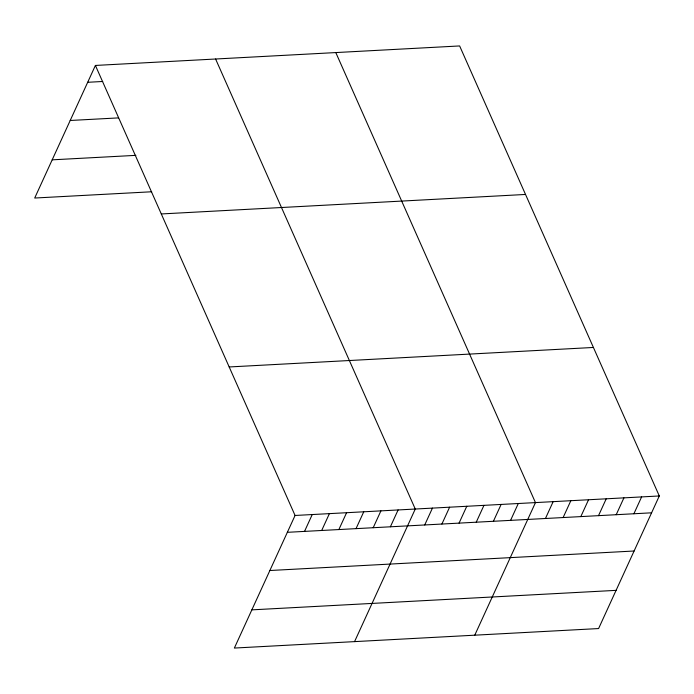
<?xml version="1.0" encoding="UTF-8"?>
<svg xmlns="http://www.w3.org/2000/svg" width="694" height="694" viewBox="0 0 694 694"><rect width="100%" height="100%" fill="white"/><g stroke="black" fill="none" stroke-linecap="round" stroke-linejoin="round"><path stroke-width="1.04" d="M95.408 65.444L295.071 515.469L234.364 648.057L598.592 628.556L659.3 495.967L459.636 45.943L95.408 65.444L34.7 198.033L151.674 191.77M304.527 531.396L312.239 514.549M321.695 530.476L329.407 513.629M338.872 529.557L346.584 512.71M356.039 528.637L363.751 511.79M373.207 527.718L380.919 510.871M390.384 526.798L398.096 509.951M354.565 641.62L415.264 509.032L215.6 59.007M424.719 524.959L432.44 508.112M441.896 524.039L449.608 507.193M459.064 523.12L466.776 506.273M476.24 522.2L483.952 505.362M493.408 521.281L501.12 504.443M510.576 520.361L518.288 503.523M474.757 635.192L535.464 502.603L335.801 52.571M545.441 518.496L553.153 501.649M563.129 517.551L570.841 500.704M580.826 516.605L588.538 499.758M598.514 515.659L606.226 498.812M616.203 514.714L623.915 497.867M633.9 513.76L641.612 496.913M87.696 82.291L102.712 81.484M70.207 120.478L118.501 117.893M52.189 159.837L135.894 155.352M161.294 213.952L525.523 194.45M229.176 366.961L593.413 347.46M295.071 515.469L659.3 495.967M287.359 532.315L651.588 512.814M269.871 570.511L634.099 551.01M251.853 609.861L616.081 590.36"/></g></svg>
